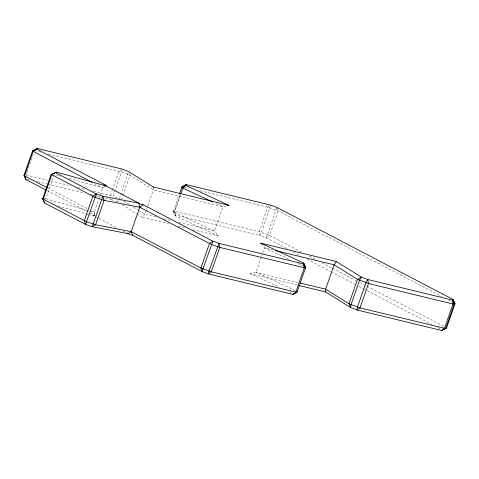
<?xml version="1.0" encoding="UTF-8"?>
<svg xmlns="http://www.w3.org/2000/svg" width="479" height="479" viewBox="0 0 479 479"><rect width="100%" height="100%" fill="white"/><g stroke="black" fill="none" stroke-linecap="round" stroke-linejoin="round"><path stroke-width="0.36" stroke-dasharray="2.4 1.8" d="M121.834 169.746L121.57 171.913L113.032 196.288L93.136 191.271M128.156 172.883L119.445 198.707L113.032 196.288M270.503 205.82L261.48 232.285L259.989 235.596L175.518 215.095L173.512 210.97L261.48 232.285L269.593 235.357L301.411 251.984M276.587 208.036L267.569 234.5L266.079 237.812L259.989 235.596L259.205 231.585L267.743 207.203L269.497 205.958M173.512 210.97L173.254 211.772L175.254 215.891L218.226 235.83L214.448 231.088L173.254 211.772L179.368 194.258M26.231 174.272L26.716 172.883M26.962 172.183L33.793 152.681M44.164 198.456L45.816 198.743L53.373 177.152M53.618 176.458L54.349 174.368L60.749 176.158M94.866 215.628L94.177 212.263L98.566 199.725M98.812 199.03L102.716 187.888L105.063 186.253M110.463 195.474L112.17 190.6M112.415 189.906L118.996 171.099L120.75 169.853M121.492 199.635L122.714 196.151M122.953 195.456L130.031 175.26L129.18 173.35M146.317 210.018L144.856 214.197L142.652 217.484L137.03 213.981M146.562 209.317L147.538 206.533M147.777 205.838L153.388 189.816L153.358 188.612M261.378 256.966L256.014 272.288L250.104 273.641L279.646 287.352M261.624 256.271L262.6 253.481M262.845 252.786L264.552 247.912L262.139 244.883M104.751 197.917L111.248 199.492L112.32 197.57M118.373 200.629L117.66 201.91L120.211 200.396M226.31 205.952L222.986 206.712L153.388 189.816L130.031 175.26L121.57 171.913L48.241 153.921M34.524 150.592L41.02 152.172M183.99 186.876L189.043 188.103M199.875 190.732L267.743 207.203L278.131 210.982L441.866 296.549M25.986 174.973L47.649 180.23M50.535 180.93L68.587 185.313M77.969 187.588L85.915 189.516M26.77 178.984L28.938 179.511M37.602 181.613L46.99 183.894M47.708 184.068L84.532 193.007M90.309 194.408L93.195 195.109M96.087 195.809L101.141 197.037M156.453 217.011L144.856 214.197L138.539 210.257M163.704 218.771L170.949 220.532M178.924 222.466L214.448 231.088L222.986 206.712L214.951 202.982M142.652 217.484L168.812 223.837M178.26 226.13L184.798 227.717M192.792 229.657L218.226 235.83M273.252 250.026L264.552 247.912L289.322 259.402M94.339 215.61L93.112 215.311L94.998 216.298M298.064 282.496L256.014 272.288L296.178 290.927M250.104 273.641L297.339 285.107M69.287 178.541L102.716 187.888L94.758 183.726M45.816 198.743L89.202 210.874M89.908 211.071L94.177 212.263L95.56 215.903M57.594 205.844L87.807 214.287M88.525 214.49L94.279 216.095M111.248 199.492L117.02 201.665M298.022 263.444L304.045 266.24M289.047 291.711L291.058 292.645M448.494 300.01L451.146 301.399M309.368 256.139L315.332 259.259M321.96 262.726L331.905 267.923M332.57 268.27L356.43 280.736M359.747 282.472L363.723 284.55M364.387 284.897L366.375 285.933M367.04 286.28L443.931 326.468M286.628 248.547L266.079 237.812L269.593 235.357L278.131 210.982L276.982 207.946M293.256 252.014L300.549 255.822M307.177 259.289L330.378 271.413M331.037 271.761L354.903 284.233M358.879 286.31L362.86 288.388M363.519 288.735L431.795 324.415M437.764 327.534L441.075 329.265M47.756 188.002L87.543 208.796M91.525 210.88L94.177 212.263M47.146 190.606L86.938 211.401M90.256 213.131L94.896 215.562M96.303 216.981L98.261 218.005M98.913 218.346L117.834 228.232M123.055 230.962L125.666 232.327M124.019 201.21L129.067 204.359M133.485 207.114L137.91 209.868M122.031 204.635L136.401 213.592M175.518 215.095L175.254 215.891L174.284 212.448L180.625 194.342L174.733 211.077L175.518 215.095"/><path stroke-width="0.72" d="M212.945 202.054L182.822 188.073L181.792 187.391L182.05 186.594L186.187 184.619L270.665 205.126L276.748 207.335L453.074 299.489L455.05 303.638L446.512 328.013L441.56 330.486L357.083 309.979L350.67 307.56L325.678 291.986L298.794 285.46M297.208 291.609L296.95 292.406L292.813 294.381L208.335 273.874L202.252 271.665L132.617 235.273L130.162 234.674L126.971 233.004M105.673 185.828L56.756 172.153L51.151 174.404L95.099 197.372L104.111 200.372L139.766 207.251L211.431 244.5L219.795 247.415L305.488 268.03L305.746 267.228L303.746 263.109L260.774 243.17L261.618 244.224M44.535 202.958L43.152 199.312L51.69 174.937L55.205 172.482L96.291 193.953L102.877 196.258L138.946 203.216L139.766 207.251L131.234 231.626L128.276 233.686L92.207 226.729L85.621 224.423L44.535 202.958L42.619 198.785L51.151 174.404L52.187 174.188M179.595 193.66L182.05 186.594L183.265 186.702M180.87 193.648L182.822 188.073L185.93 185.421L186.187 184.619L183.852 186.283M275.425 250.553L334.144 264.803L357.508 279.365L368.537 283.526L453.014 304.027L454.206 304.165L455.05 303.638L454.457 303.129L453.074 299.489L452.23 300.016L367.752 279.508L361.34 277.09L336.348 261.516L334.144 264.803L325.612 289.184L325.678 291.986M35.105 150.178L37.44 148.514L121.917 169.021L128.33 171.44L153.322 187.014L228.896 205.359L227.579 205.659M292.813 294.381L295.735 292.298L304.267 267.923L303.482 263.905L303.746 263.109L304.518 265.863M105.063 186.253L106.23 185.433L36.596 149.041L32.488 150.987L23.95 175.362L25.926 179.511L45.822 189.912M139.766 207.251L143.287 204.796L212.921 241.188L219.011 243.404L303.482 263.905L305.488 268.03M442.991 329.546L444.165 328.732M25.926 179.511L24.543 175.871L33.081 151.496L37.44 148.514L32.488 150.987L92.106 182.343M24.794 174.835L23.95 175.362L24.543 175.871L47.092 187.654M181.792 187.391L185.93 185.421L228.896 205.359M55.402 172.793L56.756 172.153M33.332 150.454L34.524 150.592M304.716 266.552L305.746 267.228L296.95 292.406L211.257 271.797L200.869 268.018L131.234 231.626L95.572 224.753L86.567 221.753L42.619 198.785M106.23 185.433L103.781 184.84L140.838 204.204L143.287 204.796M260.774 243.17L336.348 261.516M300.237 283.023L325.612 289.184L348.969 303.74L360.004 307.901L445.668 328.546L454.206 304.165L452.23 300.016L453.014 304.027L444.476 328.408L441.56 330.486L446.512 328.013L445.919 327.504M131.234 231.626L132.617 235.273M153.322 187.014L153.334 187.636M351.017 304.668L350.67 307.56L348.969 303.74L357.508 279.365L361.34 277.09L359.555 280.293L351.017 304.668M357.43 307.087L357.083 309.979L360.004 307.901L368.537 283.526L367.752 279.508L365.968 282.712L357.43 307.087M202.898 268.881L202.252 271.665L200.869 268.018L209.407 243.643L212.921 241.188L202.898 268.881M208.982 271.09L208.335 273.874L211.257 271.797L219.795 247.415L219.011 243.404L208.982 271.09M96.291 193.953L85.621 224.423L84.238 220.783L92.77 196.408L96.291 193.953M102.877 196.258L92.207 226.729L95.572 224.753L104.111 200.372L102.877 196.258"/></g></svg>
